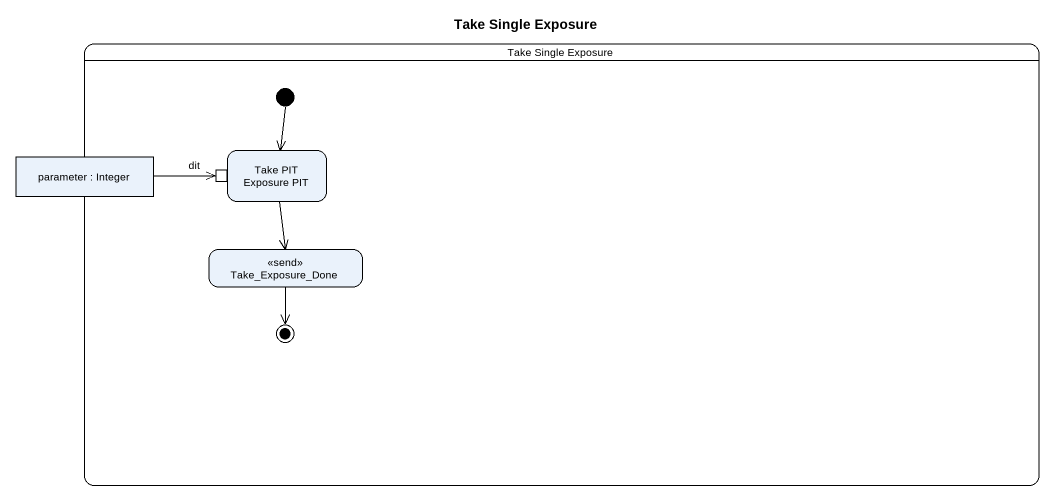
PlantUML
@startuml
title Take Single Exposure
hide empty description
state "Take Single Exposure" as Take_Single_Exposure {
  state "Take PIT Exposure PIT" as Take_PIT_Exposure_PIT {
    state dit <<inputPin>>
  }
  state "parameter : Integer" as parameter <<object>>
  state Take_Exposure_Done <<send>>
  [*] --> Take_PIT_Exposure_PIT
  Take_Exposure_Done --> [*]
}
Take_PIT_Exposure_PIT --> Take_Exposure_Done
parameter -right-> dit
@enduml
